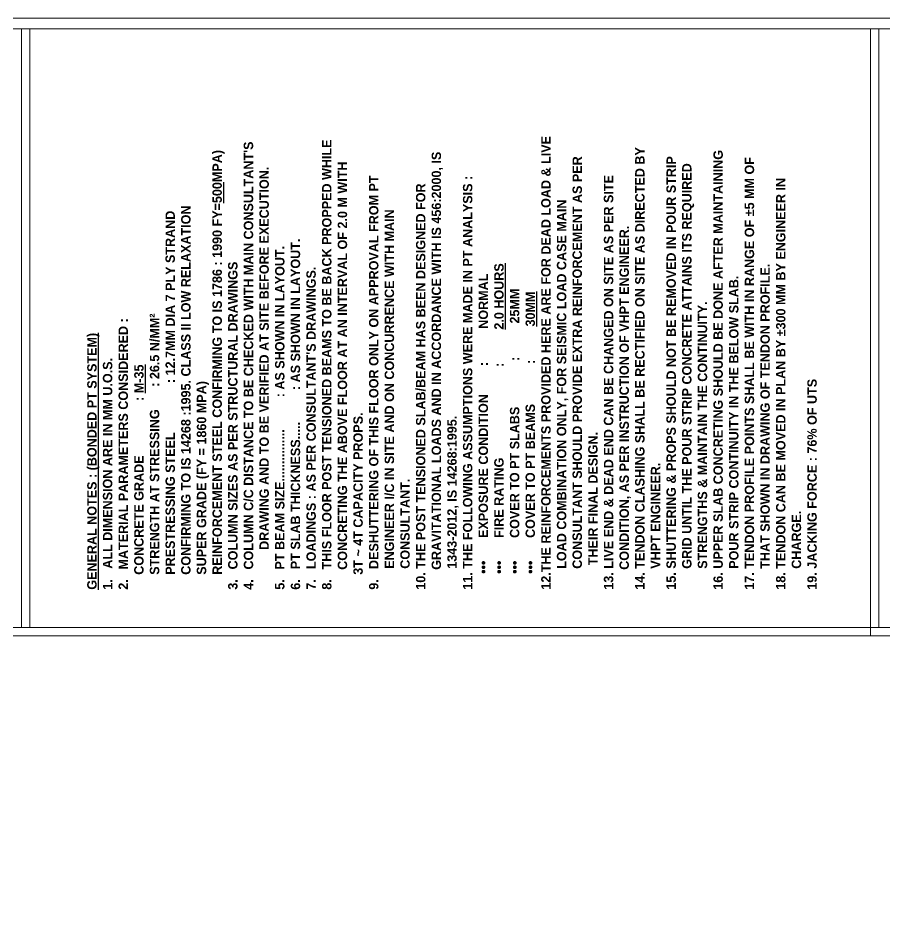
# Model space of a CAD drawing. Header units: millimetres. Extents: x 4072749 to 4289992, y -2929799 to -2870333.
# Drawn here: x 4112615 to 4133376, y -2892230 to -2870398 of the extents above; entities that cross this region are included whole.
import ezdxf

# ---------------------------------------------------------------- set-up
doc = ezdxf.new("R2010")
doc.units = ezdxf.units.MM
doc.header["$MEASUREMENT"] = 0
doc.layers.add('JW_  TEMPLATE', color=7, linetype='Continuous', lineweight=0)
doc.layers.add('PT TITLE BLOCK', color=7, linetype='Continuous')
doc.styles.add('NEWIL', font='GOTHICB.TTF', dxfattribs={"height": 300})

# ---------------------------------------------------------------- blocks, each defined once
blk = doc.blocks.new('TT3')
at = {"layer": 'JW_  TEMPLATE'}
for p, q in [((170276, -196251), (170276, -255153)), ((170477, -209099), (170477, -196251))]:
    blk.add_line(p, q, dxfattribs=at)

msp = doc.modelspace()

# ---------------------------------------------------------------- linework, layer by layer
at = {"layer": 'JW_  TEMPLATE'}
for p, q in [((4112689.6, -2884990.1), (4112689.6, -2870647.9)), ((4112890.5, -2884990.1), (4112890.5, -2870647.9)), ((4133034.7, -2885191.1), (4133034.7, -2870647.9)), ((4133235.7, -2884990.1), (4133235.7, -2870647.9)), ((4133034.7, -2884990.1), (4072999.5, -2884990.1)), ((4133034.7, -2885191.1), (4072999.5, -2885191.1))]:
    msp.add_line(p, q, dxfattribs=at)
for points in [[(4072749.5, -2870397.9), (4072749.5, -2929799.4), (4192186.2, -2929799.4), (4192186.2, -2870397.9)], [(4072999.5, -2870647.9), (4072999.5, -2929549.4), (4191936.2, -2929549.4), (4191936.2, -2870647.9)]]:
    msp.add_lwpolyline(points, close=True, dxfattribs=at)

# ---------------------------------------------------------------- block references
at = {"layer": 'JW_  TEMPLATE', "rotation": 90}
msp.add_blockref('TT3', (3936783.6, -3055467.1), dxfattribs=at)

# ---------------------------------------------------------------- texts
at = {"layer": 'PT TITLE BLOCK', "color": 0, "lineweight": 25, "insert": (4114267.9, -2884085), "char_height": 225, "width": 49075.666, "attachment_point": 1, "rotation": 90, "style": 'NEWIL'}
msp.add_mtext("{\\L\\C7;GENERAL NOTES : \\C1;(BONDED PT SYSTEM)\\P\\l\\C7;1.\\W3.009; \\W1;ALL DIMENSION ARE IN MM U.O.S.\\P2.\\W2.78; \\W1;MATERIAL PARAMETERS CONSIDERED :\\P\\W4.279; \\W1;CONCRETE GRADE \\W4.37; \\W5.134;  \\W1;: \\LM-35\\P\\l\\W4.279; \\W1;STRENGTH AT STRESSING \\W5.468; \\W1;: 26.5 N/MM²\\P\\W4.279; \\W1;PRESTRESSING STEEL \\W2.85; \\W5.134;  \\W1;: 12.7MM DIA 7 PLY STRAND \\P\\W4.279; \\W1;CONFIRMING TO IS 14268 :1995. CLASS II LOW RELAXATION \\P\\W4.279; \\W1;SUPER GRADE (FY = 1860 MPA)\\P\\W4.279; \\W1;REINFORCEMENT STEEL CONFIRMING TO IS 1786 : 1990 FY=\\L\\C1;500\\l\\C7;MPA)\\P3.\\W2.81; \\W1;COLUMN SIZES AS PER STRUCTURAL DRAWINGS\\P4.\\W2.777; \\W1;COLUMN C/C DISTANCE TO BE CHECKED WITH MAIN CONSULTANT'S \\P\\W5.705;  \\W1;DRAWING AND TO BE VERIFIED AT SITE BEFORE EXECUTION.\\P5.\\W2.787; \\W1;PT BEAM SIZE...............\\W9.131; \\W1;: AS SHOWN IN LAYOUT.\\P6.\\W2.88; \\W1;PT SLAB THICKNESS.....\\W9.124; \\W1;: AS SHOWN IN LAYOUT.\\P7.\\W2.918; \\W1;LOADINGS : AS PER CONSULTANT'S DRAWINGS.\\P8.\\W2.813; \\W1;THIS FLOOR POST TENSIONED BEAMS TO BE BACK PROPPED WHILE \\P\\W5.705; \\W1;CONCRETING THE ABOVE FLOOR AT AN INTERVAL OF 2.0 M WITH\\P\\W4.279; \\W1;3T ~ 4T CAPACITY PROPS.\\P9.\\W2.918; \\W1;DESHUTTERING OF THIS FLOOR ONLY ON APPROVAL FROM PT     \\P      ENGINEER I/C IN SITE AND ON CONCURRENCE WITH MAIN     \\P      CONSULTANT.\\P10.\\W1.007; \\W1;THE POST TENSIONED SLAB/BEAM HAS BEEN DESIGNED FOR \\P\\W5.705; \\W1;GRAVITATIONAL LOADS AND IN ACCORDANCE WITH IS 456:2000, IS\\P      1343-2012, IS 14268:1995.\\P11.\\W1.007; \\W1;THE FOLLOWING ASSUMPTIONS WERE MADE IN PT ANALYSIS :\\P\\fSymbol|b1|i0|c0|p18;\\W4.545; \\W1;···\\W6.505; \\fCentury Gothic|b1|i0|c0|p34;\\W1;EXPOSURE CONDITION\\W8.05; \\W1;: \\W8.496; \\W1;NORMAL\\P\\fSymbol|b1|i0|c0|p18;\\W4.545; \\W1;···\\W6.505; \\fCentury Gothic|b1|i0|c0|p34;\\W1;FIRE RATING\\W5.46; \\W5.134;    \\W1;: \\W8.496; \\L\\W1;2.0 HOURS\\P\\fSymbol|b1|i0|c0|p18;\\l\\W4.545; \\W1;···\\W6.505; \\fCentury Gothic|b1|i0|c0|p34;\\W1;COVER TO PT SLABS\\W2.871; \\W5.134;  \\W1;:\\W9.496; \\W1;25MM\\P\\fSymbol|b1|i0|c0|p18;\\W4.545; \\W1;···\\W6.505; \\fCentury Gothic|b1|i0|c0|p34;\\W1;COVER TO PT BEAMS\\W1.227; \\W5.134;  \\W1;:\\W9.496; \\L\\W1;30MM\\P\\l12.}THE REINFORCEMENTS PROVIDED HERE ARE FOR DEAD LOAD & LIVE   \\P      LOAD COMBINATION ONLY, FOR SEISMIC LOAD CASE MAIN \\P      CONSULTANT SHOULD PROVIDE EXTRA REINFORCEMENT AS PER      \\P       THEIR FINAL DESIGN.\\P{\\C7;13.\\W1.007; \\W1;LIVE END & DEAD END CAN BE CHANGED ON SITE AS PER SITE \\P\\W5.705; \\W1;CONDITION, AS PER INSTRUCTION OF VHPT ENGINEER.\\P14.\\W1.007; \\W1;TENDON CLASHING SHALL BE RECTIFIED ON SITE AS DIRECTED BY     \\P      VHPT ENGINEER.\\P15.\\W1.007; \\W1;SHUTTERING & PROPS SHOULD NOT BE REMOVED IN POUR STRIP  \\P      GRID UNTIL THE POUR STRIP CONCRETE ATTAINS ITS REQUIRED     \\P      STRENGTHS & MAINTAIN THE CONTINUITY.\\P16.\\W1.007; \\W1;UPPER SLAB CONCRETING SHOULD BE DONE AFTER MAINTAINING    \\P      POUR STRIP CONTINUITY IN THE BELOW SLAB.\\P17. TENDON PROFILE POINTS SHALL BE WITH IN RANGE OF %%P5 MM OF      \\P      THAT SHOWN IN DRAWING OF TENDON PROFILE.\\P18. TENDON CAN BE MOVED IN PLAN BY %%P300 MM BY ENGINEER IN       \\P      CHARGE.\\P\\C256;19. JACKING FORCE : 76% OF UTS\\P\\C7;                  \\P                   }", dxfattribs=at)

doc.saveas('drawing.dxf')
